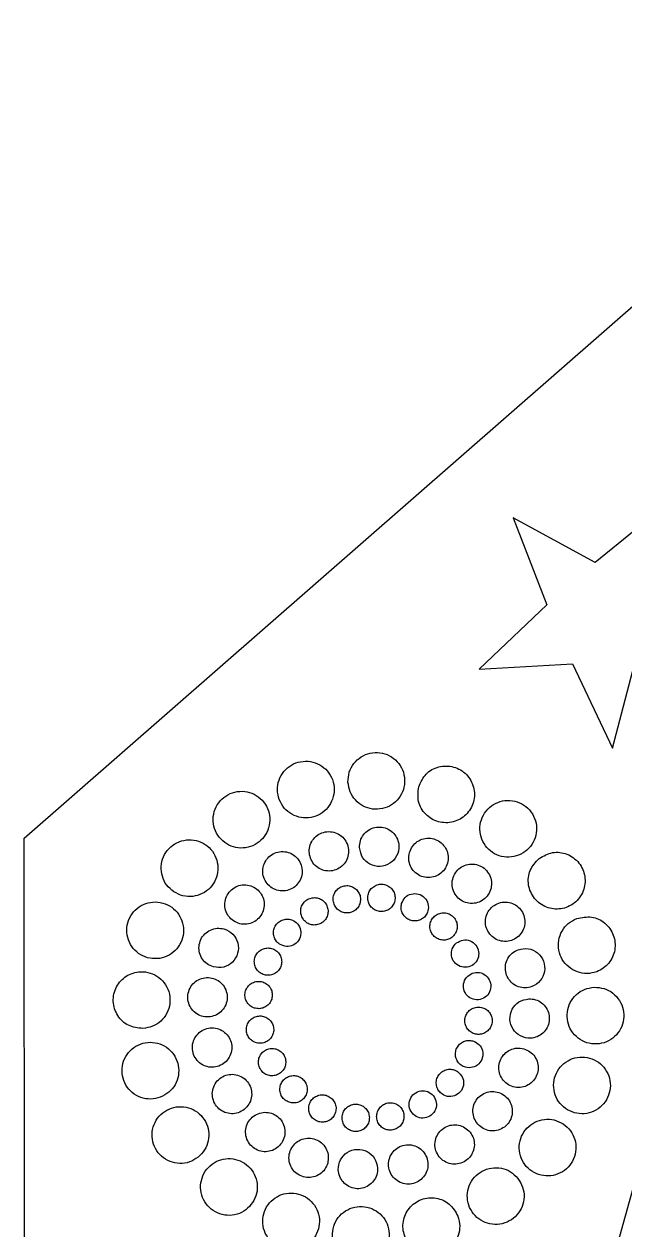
# Model space of a CAD drawing. Extents: x -494 to 784, y 11 to 1214.
# Drawn here: x 6.8 to 221.8, y 782.6 to 1213.8 of the extents above; entities that cross this region are included whole.
import ezdxf

# ---------------------------------------------------------------- set-up
doc = ezdxf.new("R2010")
doc.units = 0
doc.layers.add('Layer_1', color=7, linetype='CONTINUOUS')

msp = doc.modelspace()

# ---------------------------------------------------------------- linework, layer by layer
at = {"layer": 'Layer_1', "color": 7}
for p, q in [((6.826574, 922.74871), (340.093004, 1213.844938)), ((237.036962, 1042.354308), (211.164398, 1021.262684)), ((211.164398, 1021.262684), (181.849888, 1037.228457)), ((181.849888, 1037.228457), (193.914155, 1006.104509)), ((193.914155, 1006.104509), (169.671141, 983.158443)), ((169.671141, 983.158443), (202.999827, 985.014415)), ((202.999827, 985.014415), (217.331313, 954.867198)), ((217.331313, 954.867198), (225.865314, 987.138195)), ((122.709949, 942.752032), (122.709949, 942.752032)), ((148.022907, 941.077281), (148.022907, 941.077281)), ((98.11837, 936.522693), (98.11837, 936.522693)), ((171.579414, 931.662339), (171.579414, 931.662339)), ((76.655351, 922.999037), (76.655351, 922.999037)), ((7.729102, 15.183918), (6.826574, 922.74871)), ((126.837499, 919.334211), (126.837499, 919.334211)), ((109.280406, 915.526507), (109.280406, 915.526507)), ((144.711937, 917.530133), (144.711937, 917.530133)), ((191.073622, 915.428861), (191.073622, 915.428861)), ((161.154024, 910.290815), (161.154024, 910.290815)), ((93.759256, 906.479739), (93.759256, 906.479739)), ((60.421838, 903.504811), (60.421838, 903.504811)), ((117.714421, 899.120356), (117.714421, 899.120356)), ((129.788946, 901.124778), (129.788946, 901.124778)), ((141.891899, 899.299866), (141.891899, 899.299866)), ((174.554322, 898.324955), (174.554322, 898.324955)), ((81.793378, 893.079411), (81.793378, 893.079411)), ((106.850275, 893.4828), (106.850275, 893.4828)), ((152.838553, 893.82425), (152.838553, 893.82425)), ((204.597291, 893.965828), (204.597291, 893.965828)), ((98.259936, 884.763945), (98.259936, 884.763945)), ((161.557392, 885.233943), (161.557392, 885.233943)), ((51.006935, 879.94831), (51.006935, 879.94831)), ((183.601107, 882.803794), (183.601107, 882.803794)), ((74.554078, 876.637341), (74.554078, 876.637341)), ((92.784336, 873.817306), (92.784336, 873.817306)), ((167.194943, 874.369774), (167.194943, 874.369774)), ((210.82663, 869.374264), (210.82663, 869.374264)), ((187.408812, 865.246713), (187.408812, 865.246713)), ((72.749981, 858.762905), (72.749981, 858.762905)), ((90.959426, 861.714352), (90.959426, 861.714352)), ((169.19937, 862.295266), (169.19937, 862.295266)), ((49.332163, 854.635355), (49.332163, 854.635355)), ((92.963859, 849.639818), (92.963859, 849.639818)), ((167.37446, 850.192312), (167.37446, 850.192312)), ((185.604707, 847.37228), (185.604707, 847.37228)), ((76.557698, 841.205799), (76.557698, 841.205799)), ((209.151855, 844.061309), (209.151855, 844.061309)), ((98.601376, 838.77567), (98.601376, 838.77567)), ((161.898843, 839.245653), (161.898843, 839.245653)), ((55.561515, 830.043763), (55.561515, 830.043763)), ((107.320249, 830.18536), (107.320249, 830.18536)), ((153.308509, 830.526813), (153.308509, 830.526813)), ((178.365417, 830.930175), (178.365417, 830.930175)), ((85.604442, 825.684656), (85.604442, 825.684656)), ((118.266908, 824.709751), (118.266908, 824.709751)), ((142.444382, 824.889283), (142.444382, 824.889283)), ((130.369843, 822.884848), (130.369843, 822.884848)), ((199.73696, 820.504775), (199.73696, 820.504775)), ((166.399528, 817.529873), (166.399528, 817.529873)), ((99.004772, 813.718786), (99.004772, 813.718786)), ((69.085151, 808.580758), (69.085151, 808.580758)), ((115.44687, 806.479485), (115.44687, 806.479485)), ((150.878397, 808.483132), (150.878397, 808.483132)), ((133.321289, 804.675418), (133.321289, 804.675418)), ((183.503433, 801.010573), (183.503433, 801.010573)), ((88.579382, 792.34726), (88.579382, 792.34726)), ((162.040433, 787.486947), (162.040433, 787.486947)), ((112.135897, 782.932325), (112.135897, 782.932325))]:
    msp.add_line(p, q, dxfattribs=at)
at = {"layer": 'Layer_1', "color": 3}
msp.add_line((340.093007, 1213.844937), (7.729113, 15.183946), dxfattribs=at)
at = {"layer": 'Layer_1', "color": 7}
for points, knots in [([(122.709949, 942.752032), (122.882904, 941.571862), (123.22634, 939.228412), (125.228649, 936.199179), (128.062389, 934.005807), (131.499886, 932.927063), (135.090574, 933.083987), (138.416116, 934.458296), (141.066626, 936.891346), (142.726722, 940.080638), (143.199128, 943.647471), (142.417354, 947.159494), (140.485356, 950.1918), (137.632693, 952.384344), (134.199936, 953.463296), (130.609248, 953.306372), (127.278966, 951.931855), (124.647379, 949.499632), (122.916973, 946.307268), (122.779288, 943.942791), (122.709949, 942.752032)], [0, 0, 0, 0, 3.541725, 7.032762, 10.574487, 14.116211, 17.607249, 21.148973, 24.690698, 28.181735, 31.72346, 35.265185, 38.756222, 42.297947, 45.839672, 49.330709, 52.872433, 56.414158, 59.905195, 63.44692, 63.44692, 63.44692, 63.44692]), ([(98.11837, 936.522693), (98.647553, 935.453731), (99.698346, 933.331105), (102.538739, 931.068881), (105.911575, 929.858534), (109.514178, 929.894832), (112.880633, 931.153659), (115.618726, 933.488354), (117.387658, 936.621374), (117.980957, 940.167568), (117.32803, 943.705809), (115.499245, 946.80436), (112.724772, 949.091234), (109.334195, 950.294946), (105.736035, 950.26031), (102.36958, 949.001483), (99.627043, 946.665126), (97.875853, 943.53874), (97.216634, 939.967897), (97.816351, 937.676599), (98.11837, 936.522693)], [0, 0, 0, 0, 3.541724, 7.032761, 10.574486, 14.11621, 17.607247, 21.148972, 24.690696, 28.181733, 31.723457, 35.265182, 38.756219, 42.297943, 45.839668, 49.330704, 52.872429, 56.414153, 59.90519, 63.446915, 63.446915, 63.446915, 63.446915]), ([(148.022907, 941.077281), (147.813659, 939.278651), (147.40137, 935.734738), (150.258058, 930.915222), (154.952956, 928.121146), (160.469653, 928.083758), (165.243508, 930.787482), (168.05026, 935.524111), (168.083486, 941.029781), (165.383613, 945.805815), (160.635388, 948.614678), (155.172017, 948.637279), (150.241348, 945.977036), (148.769771, 942.726841), (148.022907, 941.077281)], [0, 0, 0, 0, 5.306629, 10.455864, 15.762493, 21.069121, 26.218357, 31.524985, 36.831614, 41.980849, 47.287478, 52.594107, 57.743342, 63.049971, 63.049971, 63.049971, 63.049971]), ([(76.655351, 922.999037), (77.488962, 922.14592), (79.144253, 920.451896), (82.544693, 919.178122), (86.126468, 919.069278), (89.541531, 920.217065), (92.35422, 922.454573), (94.236841, 925.521117), (94.951038, 929.047427), (94.419465, 932.603397), (92.705118, 935.766699), (90.008335, 938.148469), (86.662971, 939.466056), (83.066373, 939.563109), (79.655023, 938.418275), (76.842333, 936.180767), (74.956, 933.11127), (74.256626, 929.596752), (74.733122, 925.996968), (76.011537, 924.003137), (76.655351, 922.999037)], [0, 0, 0, 0, 3.541724, 7.032761, 10.574486, 14.11621, 17.607247, 21.148972, 24.690696, 28.181733, 31.723457, 35.265182, 38.756219, 42.297943, 45.839668, 49.330704, 52.872429, 56.414153, 59.90519, 63.446915, 63.446915, 63.446915, 63.446915]), ([(171.579414, 931.662339), (171.025651, 930.605901), (169.926051, 928.508143), (169.765414, 924.880515), (170.768726, 921.440409), (172.915649, 918.547177), (175.912814, 916.563578), (179.411034, 915.720713), (182.985453, 916.13116), (186.203117, 917.735572), (188.681833, 920.343527), (190.11368, 923.644328), (190.333006, 927.233115), (189.313898, 930.683674), (187.170931, 933.574288), (184.173766, 935.557888), (180.671591, 936.403371), (177.112967, 935.982469), (173.836615, 934.4169), (172.33542, 932.584927), (171.579414, 931.662339)], [0, 0, 0, 0, 3.541725, 7.032762, 10.574487, 14.116211, 17.607249, 21.148973, 24.690698, 28.181735, 31.72346, 35.265185, 38.756222, 42.297947, 45.839672, 49.330709, 52.872433, 56.414158, 59.905195, 63.44692, 63.44692, 63.44692, 63.44692]), ([(109.280406, 915.526507), (109.647894, 914.784172), (110.377611, 913.310126), (112.350107, 911.739137), (114.692354, 910.898619), (117.194162, 910.923825), (119.531978, 911.798011), (121.433432, 913.419327), (122.661856, 915.595036), (123.07387, 918.05767), (122.620448, 920.514783), (121.350459, 922.666554), (119.423741, 924.254661), (117.069174, 925.090572), (114.570451, 925.066519), (112.232635, 924.192334), (110.328096, 922.569864), (109.111991, 920.398762), (108.6542, 917.91901), (109.07067, 916.327831), (109.280406, 915.526507)], [0, 0, 0, 0, 2.459531, 4.883862, 7.343393, 9.802924, 12.227256, 14.686787, 17.146318, 19.570649, 22.03018, 24.489711, 26.914042, 29.373573, 31.833104, 34.257436, 36.716967, 39.176498, 41.600829, 44.06036, 44.06036, 44.06036, 44.06036]), ([(126.837499, 919.334211), (127.08528, 918.101388), (127.573491, 915.672308), (130.494428, 913.102311), (134.194889, 912.264256), (137.846102, 913.424137), (140.420082, 916.231648), (141.159325, 919.553488), (140.522628, 922.393968), (139.181686, 924.500981), (137.200474, 926.023245), (134.816668, 926.772607), (132.323121, 926.663608), (130.010429, 925.709089), (128.182937, 924.020044), (126.981266, 921.803125), (126.885651, 920.161127), (126.837499, 919.334211)], [0, 0, 0, 0, 3.685159, 7.261017, 10.946176, 14.631335, 18.207193, 21.892352, 24.351883, 26.776214, 29.235745, 31.695276, 34.119608, 36.579139, 39.03867, 41.463001, 43.922532, 43.922532, 43.922532, 43.922532]), ([(60.421838, 903.504811), (61.478277, 902.951048), (63.576034, 901.851448), (67.203663, 901.690812), (70.643768, 902.694124), (73.537001, 904.841047), (75.5206, 907.838212), (76.363465, 911.336431), (75.953017, 914.91085), (74.348606, 918.128514), (71.74065, 920.607231), (68.43985, 922.039078), (64.851063, 922.258403), (61.400504, 921.239296), (58.509889, 919.096328), (56.52629, 916.099163), (55.680807, 912.596988), (56.101708, 909.038365), (57.667278, 905.762012), (59.49925, 904.260818), (60.421838, 903.504811)], [0, 0, 0, 0, 3.541725, 7.032762, 10.574487, 14.116211, 17.607249, 21.148973, 24.690698, 28.181735, 31.72346, 35.265185, 38.756222, 42.297947, 45.839672, 49.330709, 52.872433, 56.414158, 59.905195, 63.44692, 63.44692, 63.44692, 63.44692]), ([(144.711937, 917.530133), (144.572908, 916.713567), (144.296839, 915.092122), (144.969217, 912.661761), (146.37009, 910.605029), (148.408912, 909.154896), (150.814078, 908.487993), (153.305372, 908.682019), (155.578038, 909.720155), (157.358865, 911.470292), (158.436293, 913.724653), (158.673629, 916.211953), (158.048347, 918.629255), (156.634799, 920.689502), (154.599152, 922.138754), (152.193986, 922.805657), (149.699517, 922.612512), (147.439526, 921.570862), (145.611603, 919.833783), (145.013263, 918.301697), (144.711937, 917.530133)], [0, 0, 0, 0, 2.459531, 4.883862, 7.343393, 9.802924, 12.227256, 14.686787, 17.146318, 19.570649, 22.03018, 24.489711, 26.914042, 29.373573, 31.833104, 34.257436, 36.716967, 39.176498, 41.600829, 44.06036, 44.06036, 44.06036, 44.06036]), ([(93.759256, 906.479739), (94.338152, 905.887297), (95.487659, 904.710891), (97.849077, 903.826327), (100.33642, 903.75074), (102.707992, 904.547815), (104.661249, 906.101639), (105.968624, 908.231184), (106.464595, 910.68001), (106.095447, 913.149434), (104.904927, 915.346172), (103.032162, 917.000179), (100.708992, 917.91517), (98.211354, 917.982568), (95.842361, 917.187544), (93.889104, 915.63372), (92.57915, 913.502124), (92.093474, 911.061486), (92.424374, 908.561636), (93.312162, 907.177031), (93.759256, 906.479739)], [0, 0, 0, 0, 2.459531, 4.883862, 7.343393, 9.802924, 12.227256, 14.686787, 17.146318, 19.570649, 22.03018, 24.489711, 26.914042, 29.373573, 31.833104, 34.257436, 36.716967, 39.176498, 41.600829, 44.06036, 44.06036, 44.06036, 44.06036]), ([(191.073622, 915.428861), (189.847129, 914.096731), (187.43052, 911.471983), (186.908789, 905.893794), (189.064725, 900.873747), (193.50585, 897.600866), (198.957189, 896.982224), (204.01202, 899.164469), (207.275051, 903.59912), (207.89809, 909.049959), (205.707704, 914.113313), (201.301029, 917.342886), (195.748382, 918.088879), (192.647435, 916.324387), (191.073622, 915.428861)], [0, 0, 0, 0, 5.306628, 10.455864, 15.762492, 21.069121, 26.218356, 31.524985, 36.831613, 41.980849, 47.287477, 52.594106, 57.743341, 63.04997, 63.04997, 63.04997, 63.04997]), ([(161.154024, 910.290815), (160.769467, 909.557177), (160.005856, 908.100401), (159.894303, 905.581214), (160.591047, 903.192253), (162.081966, 901.183063), (164.16333, 899.805564), (166.592649, 899.220241), (169.074884, 899.505274), (171.309373, 900.619449), (173.030704, 902.430529), (174.025042, 904.722751), (174.177352, 907.214965), (173.469638, 909.611186), (171.981467, 911.618557), (169.900102, 912.996057), (167.468036, 913.583198), (164.99677, 913.290905), (162.721525, 912.203704), (161.679029, 910.931501), (161.154024, 910.290815)], [0, 0, 0, 0, 2.459531, 4.883862, 7.343393, 9.802924, 12.227256, 14.686787, 17.146318, 19.570649, 22.03018, 24.489711, 26.914042, 29.373573, 31.833104, 34.257436, 36.716967, 39.176498, 41.600829, 44.06036, 44.06036, 44.06036, 44.06036]), ([(81.793378, 893.079411), (82.527016, 892.694854), (83.983792, 891.931243), (86.502979, 891.819689), (88.891941, 892.516434), (90.90113, 894.007353), (92.278629, 896.088717), (92.863952, 898.518036), (92.578919, 901.000271), (91.464745, 903.23476), (89.653664, 904.956091), (87.361442, 905.950429), (84.869229, 906.102739), (82.473007, 905.395025), (80.465636, 903.906854), (79.088137, 901.825489), (78.500996, 899.393423), (78.793288, 896.922157), (79.880489, 894.646912), (81.152692, 893.604416), (81.793378, 893.079411)], [0, 0, 0, 0, 2.459531, 4.883862, 7.343393, 9.802924, 12.227256, 14.686787, 17.146318, 19.570649, 22.03018, 24.489711, 26.914042, 29.373573, 31.833104, 34.257436, 36.716967, 39.176498, 41.600829, 44.06036, 44.06036, 44.06036, 44.06036]), ([(117.714421, 899.120356), (117.969621, 898.604846), (118.476369, 897.581203), (119.846158, 896.490238), (121.472718, 895.906545), (123.210085, 895.92405), (124.833568, 896.531123), (126.154023, 897.657037), (127.007095, 899.167946), (127.293216, 900.878109), (126.97834, 902.584437), (126.096402, 904.078722), (124.758404, 905.181575), (123.123287, 905.762069), (121.388063, 905.745365), (119.76458, 905.138292), (118.441983, 904.011577), (117.597466, 902.503867), (117.279556, 900.781817), (117.568771, 899.676831), (117.714421, 899.120356)], [0, 0, 0, 0, 1.708008, 3.391571, 5.099579, 6.807587, 8.49115, 10.199158, 11.907166, 13.590729, 15.298737, 17.006745, 18.690308, 20.398316, 22.106324, 23.789887, 25.497895, 27.205903, 28.889466, 30.597474, 30.597474, 30.597474, 30.597474]), ([(129.788946, 901.124778), (129.872354, 900.555637), (130.037977, 899.425501), (131.003597, 897.964644), (132.370177, 896.906884), (134.02792, 896.386656), (135.759541, 896.462333), (137.363294, 897.125098), (138.641511, 898.298444), (139.442097, 899.83649), (139.669916, 901.556607), (139.292904, 903.25029), (138.361191, 904.712629), (136.985486, 905.769991), (135.330028, 906.290318), (133.598407, 906.214641), (131.992369, 905.551776), (130.723278, 904.378829), (129.888784, 902.839302), (129.822385, 901.699025), (129.788946, 901.124778)], [0, 0, 0, 0, 1.708008, 3.391571, 5.099579, 6.807587, 8.49115, 10.199158, 11.907166, 13.590729, 15.298737, 17.006745, 18.690308, 20.398316, 22.106324, 23.789887, 25.497895, 27.205903, 28.889466, 30.597474, 30.597474, 30.597474, 30.597474]), ([(106.850275, 893.4828), (107.252286, 893.071382), (108.050555, 892.254433), (109.690429, 891.640152), (111.417751, 891.587661), (113.064676, 892.141185), (114.421104, 893.22023), (115.329004, 894.699081), (115.673428, 896.399655), (115.417075, 898.114533), (114.590325, 899.640045), (113.289793, 900.788661), (111.676481, 901.424072), (109.94201, 901.470876), (108.296876, 900.918776), (106.940448, 899.839731), (106.030757, 898.359456), (105.693482, 896.664569), (105.923274, 894.928562), (106.539794, 893.967031), (106.850275, 893.4828)], [0, 0, 0, 0, 1.708008, 3.391571, 5.099579, 6.807587, 8.49115, 10.199158, 11.907166, 13.590729, 15.298737, 17.006745, 18.690308, 20.398316, 22.106324, 23.789887, 25.497895, 27.205903, 28.889466, 30.597474, 30.597474, 30.597474, 30.597474]), ([(141.891899, 899.299866), (141.795351, 898.732807), (141.603637, 897.606803), (142.070566, 895.919053), (143.043395, 894.490765), (144.459242, 893.483733), (146.129502, 893.020588), (147.859546, 893.155397), (149.437866, 893.876067), (150.674256, 895.092396), (151.54865, 896.915007), (151.56717, 899.278199), (150.263882, 901.579877), (147.974382, 902.934891), (145.339561, 902.945675), (142.961754, 901.662795), (142.252079, 900.095374), (141.891899, 899.299866)], [0, 0, 0, 0, 1.708008, 3.391571, 5.099579, 6.807587, 8.49115, 10.199158, 11.907166, 13.590729, 15.298737, 17.857875, 20.34111, 22.900249, 25.459387, 27.942622, 30.50176, 30.50176, 30.50176, 30.50176]), ([(51.006935, 879.94831), (52.182789, 879.748108), (54.51767, 879.350569), (58.017389, 880.318793), (60.979083, 882.33605), (63.067275, 885.271953), (64.027615, 888.735392), (63.748218, 892.322856), (62.253303, 895.595494), (59.733104, 898.159884), (56.486826, 899.711381), (52.905113, 900.053145), (49.424199, 899.15274), (46.457444, 897.11723), (44.37052, 894.185898), (43.41018, 890.722459), (43.688309, 887.130424), (45.188285, 883.876038), (47.689679, 881.243829), (49.895883, 880.38222), (51.006935, 879.94831)], [0, 0, 0, 0, 3.541724, 7.032761, 10.574486, 14.11621, 17.607247, 21.148972, 24.690696, 28.181733, 31.723457, 35.265182, 38.756219, 42.297943, 45.839668, 49.330704, 52.872429, 56.414153, 59.90519, 63.446915, 63.446915, 63.446915, 63.446915]), ([(174.554322, 898.324955), (173.96188, 897.746058), (172.785474, 896.596551), (171.90091, 894.235134), (171.825323, 891.74779), (172.622398, 889.376218), (174.176223, 887.422962), (176.305767, 886.115586), (178.754594, 885.619616), (181.224018, 885.988764), (183.420755, 887.179283), (185.074762, 889.052049), (185.989753, 891.375218), (186.057151, 893.872856), (185.262127, 896.241849), (183.708303, 898.195106), (181.576707, 899.50506), (179.136069, 899.990736), (176.636219, 899.659836), (175.251615, 898.772048), (174.554322, 898.324955)], [0, 0, 0, 0, 2.459531, 4.883862, 7.343393, 9.802924, 12.227256, 14.686787, 17.146318, 19.570649, 22.03018, 24.489711, 26.914042, 29.373573, 31.833104, 34.257436, 36.716967, 39.176498, 41.600829, 44.06036, 44.06036, 44.06036, 44.06036]), ([(98.259936, 884.763945), (99.053697, 884.399933), (100.617676, 883.682706), (103.253826, 884.274707), (105.23513, 886.01161), (106.073856, 888.53637), (105.547206, 891.128458), (103.982685, 892.8997), (102.126964, 893.701432), (100.395857, 893.808118), (98.731923, 893.316402), (97.337886, 892.283016), (96.381297, 890.837607), (95.973558, 889.148677), (96.17654, 887.432518), (96.93154, 885.852487), (97.815015, 885.128531), (98.259936, 884.763945)], [0, 0, 0, 0, 2.559138, 5.042373, 7.601512, 10.16065, 12.643885, 15.203023, 16.911031, 18.594595, 20.302602, 22.01061, 23.694174, 25.402181, 27.110189, 28.793753, 30.50176, 30.50176, 30.50176, 30.50176]), ([(152.838553, 893.82425), (152.571499, 893.314779), (152.041214, 892.303129), (151.963746, 890.553694), (152.447596, 888.894693), (153.482957, 887.499422), (154.928349, 886.542825), (156.615376, 886.136351), (158.339151, 886.334291), (159.890879, 887.108023), (161.086248, 888.365718), (161.776761, 889.957539), (161.882531, 891.688243), (161.391063, 893.352286), (160.357611, 894.746293), (158.912218, 895.70289), (157.223284, 896.110627), (155.507126, 895.907646), (153.927095, 895.152645), (153.20314, 894.269171), (152.838553, 893.82425)], [0, 0, 0, 0, 1.708008, 3.391571, 5.099579, 6.807587, 8.49115, 10.199158, 11.907166, 13.590729, 15.298737, 17.006745, 18.690308, 20.398316, 22.106324, 23.789887, 25.497895, 27.205903, 28.889466, 30.597474, 30.597474, 30.597474, 30.597474]), ([(204.597291, 893.965828), (203.528328, 893.436645), (201.405703, 892.385852), (199.143479, 889.54546), (197.93313, 886.172622), (197.969435, 882.570027), (199.228238, 879.20354), (201.563023, 876.465567), (204.695707, 874.696187), (208.243144, 874.104548), (212.366453, 874.85914), (216.353465, 877.708404), (218.62622, 882.700127), (218.108847, 888.192475), (214.915536, 892.625734), (209.865259, 895.051075), (206.370814, 894.331189), (204.597291, 893.965828)], [0, 0, 0, 0, 3.541724, 7.032761, 10.574486, 14.11621, 17.607247, 21.148972, 24.690696, 28.181733, 31.723457, 37.030086, 42.179321, 47.48595, 52.792578, 57.941814, 63.248442, 63.248442, 63.248442, 63.248442]), ([(74.554078, 876.637341), (75.80313, 876.49203), (78.264189, 876.20572), (81.61102, 878.189523), (83.551563, 881.449898), (83.576738, 885.280831), (81.70204, 888.596399), (78.771221, 890.325966), (75.873013, 890.598188), (73.454751, 889.97398), (71.394764, 888.560141), (69.945442, 886.524572), (69.278557, 884.119385), (69.471698, 881.624922), (70.513349, 879.36493), (72.250428, 877.537007), (73.782514, 876.938667), (74.554078, 876.637341)], [0, 0, 0, 0, 3.685159, 7.261017, 10.946176, 14.631335, 18.207193, 21.892352, 24.351883, 26.776214, 29.235745, 31.695276, 34.119608, 36.579139, 39.03867, 41.463001, 43.922532, 43.922532, 43.922532, 43.922532]), ([(161.557392, 885.233943), (160.965912, 884.591519), (159.800495, 883.325725), (159.548888, 880.635626), (160.588595, 878.214693), (162.730342, 876.636336), (165.359267, 876.337994), (167.796975, 877.390388), (169.370582, 879.529013), (169.671044, 882.157697), (168.614724, 884.599515), (166.489591, 886.156987), (163.81181, 886.516745), (162.316368, 885.665813), (161.557392, 885.233943)], [0, 0, 0, 0, 2.559138, 5.042373, 7.601511, 10.16065, 12.643885, 15.203023, 17.762161, 20.245396, 22.804534, 25.363672, 27.846907, 30.406045, 30.406045, 30.406045, 30.406045]), ([(92.784336, 873.817306), (93.351396, 873.720758), (94.477399, 873.529043), (96.16515, 873.995972), (97.593436, 874.968801), (98.600473, 876.38465), (99.0636, 878.054904), (98.92886, 879.784969), (98.207932, 881.36321), (96.992559, 882.599895), (95.427031, 883.348109), (93.699738, 883.512926), (92.021057, 883.078702), (90.59033, 882.097071), (89.583904, 880.683427), (89.120777, 879.013173), (89.254906, 877.280903), (89.978274, 875.711465), (91.184579, 874.442074), (92.248528, 874.02656), (92.784336, 873.817306)], [0, 0, 0, 0, 1.708008, 3.391571, 5.099579, 6.807587, 8.49115, 10.199158, 11.907166, 13.590729, 15.298737, 17.006745, 18.690308, 20.398316, 22.106324, 23.789887, 25.497895, 27.205903, 28.889466, 30.597474, 30.597474, 30.597474, 30.597474]), ([(183.601107, 882.803794), (182.858772, 882.436305), (181.384727, 881.706588), (179.813738, 879.734093), (178.973218, 877.391844), (178.998429, 874.890042), (179.872598, 872.552204), (181.493977, 870.650834), (183.669452, 869.422097), (186.13295, 869.011237), (188.996359, 869.535259), (191.765118, 871.513915), (193.34342, 874.980389), (192.984133, 878.79452), (190.766556, 881.873173), (187.259419, 883.557437), (184.832721, 883.057516), (183.601107, 882.803794)], [0, 0, 0, 0, 2.459531, 4.883862, 7.343393, 9.802924, 12.227256, 14.686787, 17.146318, 19.570649, 22.03018, 25.715339, 29.291197, 32.976356, 36.661515, 40.237373, 43.922532, 43.922532, 43.922532, 43.922532]), ([(49.332163, 854.635355), (50.512333, 854.808311), (52.855783, 855.151747), (55.885016, 857.154055), (58.07839, 859.987797), (59.157126, 863.425287), (59.000234, 867.015998), (57.625802, 870.341453), (55.19321, 872.992287), (52.002224, 874.651188), (47.847541, 875.207701), (43.175196, 873.729944), (39.47115, 869.684853), (38.265972, 864.301441), (39.93304, 859.098373), (43.986668, 855.231116), (47.532539, 854.835925), (49.332163, 854.635355)], [0, 0, 0, 0, 3.541725, 7.032762, 10.574487, 14.116211, 17.607249, 21.148973, 24.690698, 28.181735, 31.72346, 37.030089, 42.179325, 47.485954, 52.792583, 57.941819, 63.248448, 63.248448, 63.248448, 63.248448]), ([(72.749981, 858.762905), (73.569544, 858.883013), (75.19694, 859.121511), (77.300574, 860.512003), (78.823748, 862.479878), (79.572876, 864.867028), (79.463901, 867.360561), (78.50952, 869.669965), (76.819902, 871.510598), (74.605116, 872.663442), (72.128148, 872.991502), (69.689244, 872.448603), (67.583476, 871.106938), (66.060876, 869.125922), (65.311604, 866.742063), (65.420579, 864.24853), (66.375104, 861.935834), (68.064148, 860.108343), (70.281068, 858.906672), (71.923065, 858.811057), (72.749981, 858.762905)], [0, 0, 0, 0, 2.459531, 4.883862, 7.343393, 9.802924, 12.227256, 14.686787, 17.146318, 19.570649, 22.03018, 24.489711, 26.914042, 29.373573, 31.833104, 34.257436, 36.716967, 39.176498, 41.600829, 44.06036, 44.06036, 44.06036, 44.06036]), ([(90.959426, 861.714352), (91.528566, 861.79776), (92.658702, 861.963383), (94.11956, 862.929003), (95.17732, 864.295583), (95.697548, 865.953326), (95.621871, 867.684947), (94.959106, 869.2887), (93.78576, 870.566917), (92.247714, 871.367503), (90.527597, 871.595322), (88.833914, 871.21831), (87.371575, 870.286597), (86.314213, 868.910892), (85.793886, 867.255434), (85.869563, 865.523814), (86.532428, 863.917775), (87.705375, 862.648684), (89.244902, 861.81419), (90.385178, 861.747791), (90.959426, 861.714352)], [0, 0, 0, 0, 1.708008, 3.391571, 5.099579, 6.807587, 8.49115, 10.199158, 11.907166, 13.590729, 15.298737, 17.006745, 18.690308, 20.398316, 22.106324, 23.789887, 25.497895, 27.205903, 28.889466, 30.597474, 30.597474, 30.597474, 30.597474]), ([(167.194943, 874.369774), (166.433892, 873.94157), (164.934363, 873.097863), (163.863785, 870.617177), (164.104495, 867.993446), (165.653678, 865.830503), (168.061741, 864.734379), (170.705347, 864.981973), (172.862808, 866.529654), (173.960873, 868.936833), (173.710816, 871.585561), (172.17098, 873.723507), (169.73543, 874.893137), (168.050228, 874.54597), (167.194943, 874.369774)], [0, 0, 0, 0, 2.559138, 5.042373, 7.601511, 10.16065, 12.643885, 15.203023, 17.762161, 20.245396, 22.804534, 25.363672, 27.846907, 30.406045, 30.406045, 30.406045, 30.406045]), ([(210.82663, 869.374264), (209.64646, 869.201308), (207.30301, 868.857872), (204.273776, 866.855563), (202.080405, 864.021823), (201.001661, 860.584327), (201.158585, 856.993639), (202.532894, 853.668097), (204.965944, 851.017586), (208.155236, 849.357491), (211.722069, 848.885085), (215.234091, 849.666858), (218.266397, 851.598856), (220.458942, 854.45152), (221.537894, 857.884277), (221.38097, 861.474965), (220.006453, 864.805246), (217.57423, 867.436833), (214.381865, 869.16724), (212.017389, 869.304925), (210.82663, 869.374264)], [0, 0, 0, 0, 3.541725, 7.032762, 10.574487, 14.116211, 17.607249, 21.148973, 24.690698, 28.181735, 31.72346, 35.265185, 38.756222, 42.297947, 45.839672, 49.330709, 52.872433, 56.414158, 59.905195, 63.44692, 63.44692, 63.44692, 63.44692]), ([(187.408812, 865.246713), (186.175989, 864.998933), (183.746908, 864.510722), (181.176912, 861.589785), (180.338857, 857.889323), (181.498738, 854.23811), (184.306248, 851.664131), (187.628088, 850.924888), (190.468569, 851.561585), (192.575582, 852.902526), (194.097846, 854.883738), (194.847208, 857.267545), (194.738209, 859.761092), (193.78369, 862.073784), (192.094645, 863.901276), (189.877726, 865.102946), (188.235728, 865.198561), (187.408812, 865.246713)], [0, 0, 0, 0, 3.685159, 7.261017, 10.946176, 14.631335, 18.207193, 21.892352, 24.351883, 26.776214, 29.235745, 31.695276, 34.119608, 36.579139, 39.03867, 41.463001, 43.922532, 43.922532, 43.922532, 43.922532]), ([(92.963859, 849.639818), (93.479369, 849.895018), (94.503012, 850.401766), (95.593977, 851.771555), (96.177671, 853.398116), (96.160166, 855.135482), (95.553092, 856.758966), (94.427178, 858.07942), (92.916269, 858.932493), (91.206106, 859.218613), (89.499778, 858.903737), (88.005493, 858.0218), (86.902641, 856.683801), (86.322146, 855.048685), (86.33885, 853.313461), (86.945923, 851.689977), (88.072639, 850.36738), (89.580348, 849.522863), (91.302399, 849.204953), (92.407384, 849.494168), (92.963859, 849.639818)], [0, 0, 0, 0, 1.708008, 3.391571, 5.099579, 6.807587, 8.49115, 10.199158, 11.907166, 13.590729, 15.298737, 17.006745, 18.690308, 20.398316, 22.106324, 23.789887, 25.497895, 27.205903, 28.889466, 30.597474, 30.597474, 30.597474, 30.597474]), ([(169.19937, 862.295266), (168.63023, 862.211858), (167.500094, 862.046235), (166.039236, 861.080615), (164.981476, 859.714035), (164.461248, 858.056292), (164.536925, 856.324671), (165.199691, 854.720918), (166.373036, 853.442702), (167.911082, 852.642115), (169.631199, 852.414296), (171.324882, 852.791309), (172.787221, 853.723021), (173.844583, 855.098727), (174.36491, 856.754184), (174.289233, 858.485805), (173.626368, 860.091843), (172.453421, 861.360934), (170.913894, 862.195428), (169.773618, 862.261827), (169.19937, 862.295266)], [0, 0, 0, 0, 1.708008, 3.391571, 5.099579, 6.807587, 8.49115, 10.199158, 11.907166, 13.590729, 15.298737, 17.006745, 18.690308, 20.398316, 22.106324, 23.789887, 25.497895, 27.205903, 28.889466, 30.597474, 30.597474, 30.597474, 30.597474]), ([(76.557698, 841.205799), (77.300033, 841.573287), (78.774078, 842.303004), (80.345068, 844.2755), (81.185586, 846.617747), (81.160379, 849.119555), (80.286194, 851.457371), (78.664878, 853.358824), (76.489169, 854.587249), (74.026534, 854.999263), (71.569422, 854.545841), (69.417651, 853.275851), (67.829544, 851.349133), (66.993632, 848.994566), (67.017685, 846.495843), (67.891871, 844.158028), (69.514341, 842.253488), (71.685442, 841.037384), (74.165195, 840.579593), (75.756374, 840.996063), (76.557698, 841.205799)], [0, 0, 0, 0, 2.459531, 4.883862, 7.343393, 9.802924, 12.227256, 14.686787, 17.146318, 19.570649, 22.03018, 24.489711, 26.914042, 29.373573, 31.833104, 34.257436, 36.716967, 39.176498, 41.600829, 44.06036, 44.06036, 44.06036, 44.06036]), ([(55.561515, 830.043763), (56.630477, 830.572946), (58.753103, 831.623739), (61.015327, 834.464132), (62.225674, 837.836968), (62.189376, 841.439571), (60.930549, 844.806026), (58.595854, 847.544119), (55.462833, 849.313051), (51.916639, 849.90635), (48.378398, 849.253423), (45.279848, 847.424638), (42.992974, 844.650164), (41.789261, 841.259587), (41.823898, 837.661427), (43.082725, 834.294973), (45.419081, 831.552436), (48.545468, 829.801246), (52.116311, 829.142027), (54.407609, 829.741743), (55.561515, 830.043763)], [0, 0, 0, 0, 3.541724, 7.032761, 10.574486, 14.11621, 17.607247, 21.148972, 24.690696, 28.181733, 31.723457, 35.265182, 38.756219, 42.297943, 45.839668, 49.330704, 52.872429, 56.414153, 59.90519, 63.446915, 63.446915, 63.446915, 63.446915]), ([(167.37446, 850.192312), (166.8074, 850.28886), (165.681396, 850.480574), (163.993646, 850.013645), (162.565359, 849.040816), (161.558327, 847.624969), (161.095181, 845.954709), (161.229991, 844.224665), (161.95066, 842.646345), (163.166989, 841.409955), (164.9896, 840.535562), (167.352793, 840.517041), (169.65447, 841.820329), (171.009485, 844.109829), (171.020268, 846.74465), (169.737388, 849.122457), (168.169967, 849.832133), (167.37446, 850.192312)], [0, 0, 0, 0, 1.708008, 3.391571, 5.099579, 6.807587, 8.49115, 10.199158, 11.907166, 13.590729, 15.298737, 17.857875, 20.34111, 22.900249, 25.459387, 27.942622, 30.50176, 30.50176, 30.50176, 30.50176]), ([(98.601376, 838.77567), (99.012794, 839.177681), (99.829742, 839.97595), (100.444024, 841.615823), (100.496514, 843.343146), (99.94299, 844.99007), (98.863945, 846.346499), (97.385095, 847.254399), (95.684521, 847.598823), (93.969643, 847.34247), (92.444131, 846.51572), (91.295514, 845.215189), (90.660104, 843.601876), (90.6133, 841.867406), (91.1654, 840.222271), (92.244445, 838.865843), (93.72472, 837.956152), (95.419607, 837.618877), (97.155614, 837.848669), (98.117145, 838.465188), (98.601376, 838.77567)], [0, 0, 0, 0, 1.708008, 3.391571, 5.099579, 6.807587, 8.49115, 10.199158, 11.907166, 13.590729, 15.298737, 17.006745, 18.690308, 20.398316, 22.106324, 23.789887, 25.497895, 27.205903, 28.889466, 30.597474, 30.597474, 30.597474, 30.597474]), ([(185.604707, 847.37228), (184.788141, 847.511309), (183.166696, 847.787378), (180.736335, 847.115), (178.679603, 845.714126), (177.22947, 843.675305), (176.562567, 841.270139), (176.756593, 838.778845), (177.794728, 836.506179), (179.544866, 834.725352), (181.799227, 833.647924), (184.286527, 833.410588), (186.703829, 834.035869), (188.764076, 835.449418), (190.213328, 837.485065), (190.880231, 839.890231), (190.687086, 842.3847), (189.645436, 844.64469), (187.908357, 846.472613), (186.376271, 847.070953), (185.604707, 847.37228)], [0, 0, 0, 0, 2.459531, 4.883862, 7.343393, 9.802924, 12.227256, 14.686787, 17.146318, 19.570649, 22.03018, 24.489711, 26.914042, 29.373573, 31.833104, 34.257436, 36.716967, 39.176498, 41.600829, 44.06036, 44.06036, 44.06036, 44.06036]), ([(209.151855, 844.061309), (207.976001, 844.261512), (205.64112, 844.65905), (202.141401, 843.690826), (199.179707, 841.673569), (197.091515, 838.737666), (196.131175, 835.274227), (196.410572, 831.686763), (197.905487, 828.414125), (200.425686, 825.849735), (203.671964, 824.298238), (207.253677, 823.956474), (210.734591, 824.85688), (213.701346, 826.89239), (215.78827, 829.823721), (216.74861, 833.28716), (216.470481, 836.879195), (214.970504, 840.133581), (212.469111, 842.76579), (210.262907, 843.6274), (209.151855, 844.061309)], [0, 0, 0, 0, 3.541724, 7.032761, 10.574486, 14.11621, 17.607247, 21.148972, 24.690696, 28.181733, 31.723457, 35.265182, 38.756219, 42.297943, 45.839668, 49.330704, 52.872429, 56.414153, 59.90519, 63.446915, 63.446915, 63.446915, 63.446915]), ([(85.604442, 825.684656), (86.196885, 826.263553), (87.373291, 827.41306), (88.257855, 829.774477), (88.333442, 832.261821), (87.536367, 834.633392), (85.982543, 836.586649), (83.852998, 837.894025), (81.404172, 838.389995), (78.934748, 838.020848), (76.73801, 836.830328), (75.084003, 834.957563), (74.169012, 832.634393), (74.101614, 830.136755), (74.896638, 827.767762), (76.450462, 825.814505), (78.582058, 824.504551), (81.022695, 824.018875), (83.522545, 824.349775), (84.90715, 825.237563), (85.604442, 825.684656)], [0, 0, 0, 0, 2.459531, 4.883862, 7.343393, 9.802924, 12.227256, 14.686787, 17.146318, 19.570649, 22.03018, 24.489711, 26.914042, 29.373573, 31.833104, 34.257436, 36.716967, 39.176498, 41.600829, 44.06036, 44.06036, 44.06036, 44.06036]), ([(107.320249, 830.18536), (107.587303, 830.694831), (108.117588, 831.706481), (108.195056, 833.455916), (107.711206, 835.114918), (106.675845, 836.510188), (105.230453, 837.466785), (103.543426, 837.873259), (101.819651, 837.675319), (100.267923, 836.901587), (99.072554, 835.643892), (98.382041, 834.052071), (98.276271, 832.321367), (98.767739, 830.657325), (99.801191, 829.263317), (101.246584, 828.30672), (102.935518, 827.898983), (104.651676, 828.101964), (106.231707, 828.856965), (106.955663, 829.740439), (107.320249, 830.18536)], [0, 0, 0, 0, 1.708008, 3.391571, 5.099579, 6.807587, 8.49115, 10.199158, 11.907166, 13.590729, 15.298737, 17.006745, 18.690308, 20.398316, 22.106324, 23.789887, 25.497895, 27.205903, 28.889466, 30.597474, 30.597474, 30.597474, 30.597474]), ([(161.898843, 839.245653), (161.389373, 839.512706), (160.377723, 840.042992), (158.628288, 840.120459), (156.969285, 839.636609), (155.57402, 838.601249), (154.617404, 837.155857), (154.211002, 835.468829), (154.408671, 833.745058), (155.183404, 832.193315), (156.646607, 830.798499), (158.888414, 830.050619), (161.480177, 830.578862), (163.476367, 832.337583), (164.300828, 834.840114), (163.815518, 837.497975), (162.544115, 838.657277), (161.898843, 839.245653)], [0, 0, 0, 0, 1.708008, 3.391571, 5.099579, 6.807587, 8.49115, 10.199158, 11.907166, 13.590729, 15.298737, 17.857875, 20.34111, 22.900249, 25.459387, 27.942622, 30.50176, 30.50176, 30.50176, 30.50176]), ([(153.308509, 830.526813), (152.666085, 831.118293), (151.400292, 832.28371), (148.710193, 832.535317), (146.289259, 831.49561), (144.710902, 829.353863), (144.41256, 826.724938), (145.464955, 824.28723), (147.603579, 822.713623), (150.232263, 822.41316), (152.674082, 823.469481), (154.231554, 825.594614), (154.591311, 828.272395), (153.740379, 829.767837), (153.308509, 830.526813)], [0, 0, 0, 0, 2.559138, 5.042373, 7.601512, 10.16065, 12.643885, 15.203024, 17.762162, 20.245397, 22.804535, 25.363674, 27.846909, 30.406047, 30.406047, 30.406047, 30.406047]), ([(118.266908, 824.709751), (118.363456, 825.276811), (118.55517, 826.402814), (118.088241, 828.090565), (117.115412, 829.518851), (115.699564, 830.525888), (114.02931, 830.989015), (112.299244, 830.854275), (110.721004, 830.133347), (109.484319, 828.917974), (108.736105, 827.352446), (108.571288, 825.625154), (109.005511, 823.946472), (109.987142, 822.515745), (111.400786, 821.509319), (113.071041, 821.046192), (114.803311, 821.180321), (116.372749, 821.903689), (117.64214, 823.109994), (118.057654, 824.173943), (118.266908, 824.709751)], [0, 0, 0, 0, 1.708008, 3.391571, 5.099579, 6.807587, 8.49115, 10.199158, 11.907166, 13.590729, 15.298737, 17.006745, 18.690308, 20.398316, 22.106324, 23.789887, 25.497895, 27.205903, 28.889466, 30.597474, 30.597474, 30.597474, 30.597474]), ([(142.444382, 824.889283), (142.189181, 825.404793), (141.682433, 826.428436), (140.312645, 827.519401), (138.686084, 828.103094), (136.948717, 828.085589), (135.325234, 827.478516), (134.00478, 826.352602), (133.151707, 824.841693), (132.865587, 823.13153), (133.180463, 821.425202), (134.0624, 819.930916), (135.400399, 818.828064), (137.035515, 818.24757), (138.770739, 818.264274), (140.394223, 818.871347), (141.716819, 819.998062), (142.561336, 821.505772), (142.879247, 823.227822), (142.590032, 824.332808), (142.444382, 824.889283)], [0, 0, 0, 0, 1.708008, 3.391571, 5.099579, 6.807587, 8.49115, 10.199158, 11.907166, 13.590729, 15.298737, 17.006745, 18.690308, 20.398316, 22.106324, 23.789887, 25.497895, 27.205903, 28.889466, 30.597474, 30.597474, 30.597474, 30.597474]), ([(178.365417, 830.930175), (177.63178, 831.314733), (176.175004, 832.078344), (173.655817, 832.189897), (171.266855, 831.493153), (169.257666, 830.002234), (167.880167, 827.920869), (167.294844, 825.49155), (167.579877, 823.009315), (168.694051, 820.774826), (170.505132, 819.053495), (172.797354, 818.059157), (175.289567, 817.906848), (177.685789, 818.614561), (179.69316, 820.102733), (181.070659, 822.184098), (181.6578, 824.616164), (181.365508, 827.08743), (180.278307, 829.362675), (179.006104, 830.405171), (178.365417, 830.930175)], [0, 0, 0, 0, 2.459531, 4.883862, 7.343393, 9.802924, 12.227256, 14.686787, 17.146318, 19.570649, 22.03018, 24.489711, 26.914042, 29.373573, 31.833104, 34.257436, 36.716967, 39.176498, 41.600829, 44.06036, 44.06036, 44.06036, 44.06036]), ([(69.085151, 808.580758), (69.938268, 809.414368), (71.632292, 811.069659), (72.906066, 814.470099), (73.01491, 818.051874), (71.867123, 821.466937), (69.629616, 824.279627), (66.563071, 826.162248), (63.036762, 826.876445), (59.480792, 826.344872), (56.31749, 824.630525), (53.935719, 821.933742), (52.618132, 818.588378), (52.52108, 814.99178), (53.665913, 811.58043), (55.903421, 808.76774), (58.972918, 806.881407), (62.487436, 806.182033), (66.08722, 806.658529), (68.081051, 807.936944), (69.085151, 808.580758)], [0, 0, 0, 0, 3.541724, 7.032761, 10.574486, 14.11621, 17.607247, 21.148972, 24.690696, 28.181733, 31.723457, 35.265182, 38.756219, 42.297943, 45.839668, 49.330704, 52.872429, 56.414153, 59.90519, 63.446915, 63.446915, 63.446915, 63.446915]), ([(99.004772, 813.718786), (99.389329, 814.452424), (100.15294, 815.9092), (100.264494, 818.428387), (99.567749, 820.817349), (98.07683, 822.826538), (95.995466, 824.204037), (93.566147, 824.78936), (91.083912, 824.504327), (88.849423, 823.390152), (87.128092, 821.579072), (86.133754, 819.286849), (85.981444, 816.794636), (86.689158, 814.398415), (88.17733, 812.391044), (90.258694, 811.013544), (92.69076, 810.426403), (95.162026, 810.718696), (97.437271, 811.805897), (98.479767, 813.0781), (99.004772, 813.718786)], [0, 0, 0, 0, 2.459531, 4.883862, 7.343393, 9.802924, 12.227256, 14.686787, 17.146318, 19.570649, 22.03018, 24.489711, 26.914042, 29.373573, 31.833104, 34.257436, 36.716967, 39.176498, 41.600829, 44.06036, 44.06036, 44.06036, 44.06036]), ([(130.369843, 822.884848), (130.286435, 823.453989), (130.120812, 824.584125), (129.155192, 826.044982), (127.788612, 827.102742), (126.130869, 827.62297), (124.399249, 827.547293), (122.795495, 826.884528), (121.517279, 825.711182), (120.716692, 824.173136), (120.488873, 822.45302), (120.865886, 820.759336), (121.797598, 819.296997), (123.173303, 818.239636), (124.828761, 817.719308), (126.560382, 817.794985), (128.16642, 818.45785), (129.435511, 819.630797), (130.270005, 821.170324), (130.336404, 822.310601), (130.369843, 822.884848)], [0, 0, 0, 0, 1.708008, 3.391571, 5.099579, 6.807587, 8.49115, 10.199158, 11.907166, 13.590729, 15.298737, 17.006745, 18.690308, 20.398316, 22.106324, 23.789887, 25.497895, 27.205903, 28.889466, 30.597474, 30.597474, 30.597474, 30.597474]), ([(166.399528, 817.529873), (165.820632, 818.122315), (164.671124, 819.298721), (162.309707, 820.183286), (159.822363, 820.258872), (157.450792, 819.461798), (155.497535, 817.907973), (154.190159, 815.778428), (153.694189, 813.329602), (154.063337, 810.860178), (155.253856, 808.663441), (157.126622, 807.009433), (159.449791, 806.094442), (161.947429, 806.027045), (164.316422, 806.822068), (166.269679, 808.375893), (167.579633, 810.507488), (168.065309, 812.948126), (167.734409, 815.447976), (166.846621, 816.832581), (166.399528, 817.529873)], [0, 0, 0, 0, 2.459531, 4.883862, 7.343393, 9.802924, 12.227256, 14.686787, 17.146318, 19.570649, 22.03018, 24.489711, 26.914042, 29.373573, 31.833104, 34.257436, 36.716967, 39.176498, 41.600829, 44.06036, 44.06036, 44.06036, 44.06036]), ([(199.73696, 820.504775), (198.680522, 821.058537), (196.582764, 822.158137), (192.955135, 822.318774), (189.51503, 821.315462), (186.621798, 819.168538), (184.638198, 816.171373), (183.795334, 812.673154), (184.205781, 809.098735), (185.810193, 805.881071), (188.418148, 803.402355), (191.718949, 801.970508), (195.307736, 801.751182), (198.758295, 802.77029), (201.648909, 804.913257), (203.632509, 807.910422), (204.477991, 811.412597), (204.05709, 814.971221), (202.49152, 818.247574), (200.659548, 819.748768), (199.73696, 820.504775)], [0, 0, 0, 0, 3.541725, 7.032762, 10.574487, 14.116211, 17.607249, 21.148973, 24.690698, 28.181735, 31.72346, 35.265185, 38.756222, 42.297947, 45.839672, 49.330709, 52.872433, 56.414158, 59.905195, 63.44692, 63.44692, 63.44692, 63.44692]), ([(115.44687, 806.479485), (115.5859, 807.29605), (115.861968, 808.917495), (115.18959, 811.347856), (113.788717, 813.404588), (111.749895, 814.854721), (109.344729, 815.521624), (106.853435, 815.327598), (104.580769, 814.289463), (102.799943, 812.539325), (101.722514, 810.284965), (101.485178, 807.797664), (102.11046, 805.380362), (103.524009, 803.320116), (105.559656, 801.870863), (107.964822, 801.20396), (110.459291, 801.397106), (112.719281, 802.438756), (114.547204, 804.175835), (115.145544, 805.707921), (115.44687, 806.479485)], [0, 0, 0, 0, 2.459531, 4.883862, 7.343393, 9.802924, 12.227256, 14.686787, 17.146318, 19.570649, 22.03018, 24.489711, 26.914042, 29.373573, 31.833104, 34.257436, 36.716967, 39.176498, 41.600829, 44.06036, 44.06036, 44.06036, 44.06036]), ([(133.321289, 804.675418), (133.073509, 805.908241), (132.585298, 808.337321), (129.664361, 810.907318), (125.9639, 811.745373), (122.312686, 810.585492), (119.738707, 807.777982), (118.999464, 804.456141), (119.636161, 801.615661), (120.977103, 799.508648), (122.958314, 797.986384), (125.342121, 797.237022), (127.835668, 797.346021), (130.14836, 798.30054), (131.975852, 799.989585), (133.177523, 802.206504), (133.273137, 803.848502), (133.321289, 804.675418)], [0, 0, 0, 0, 3.685159, 7.261017, 10.946176, 14.631335, 18.207193, 21.892352, 24.351883, 26.776215, 29.235746, 31.695277, 34.119608, 36.579139, 39.03867, 41.463001, 43.922532, 43.922532, 43.922532, 43.922532]), ([(150.878397, 808.483132), (150.510909, 809.225467), (149.781192, 810.699513), (147.808696, 812.270502), (145.466449, 813.111021), (142.964641, 813.085814), (140.626825, 812.211628), (138.725371, 810.590312), (137.496947, 808.414603), (137.084933, 805.951969), (137.538355, 803.494856), (138.808344, 801.343085), (140.735062, 799.754978), (143.08963, 798.919067), (145.588352, 798.94312), (147.926168, 799.817306), (149.830708, 801.439775), (151.046812, 803.610877), (151.504603, 806.09063), (151.088133, 807.681809), (150.878397, 808.483132)], [0, 0, 0, 0, 2.459531, 4.883862, 7.343393, 9.802924, 12.227256, 14.686787, 17.146318, 19.570649, 22.03018, 24.489711, 26.914042, 29.373573, 31.833104, 34.257436, 36.716967, 39.176498, 41.600829, 44.06036, 44.06036, 44.06036, 44.06036]), ([(88.579382, 792.34726), (89.133145, 793.403699), (90.232745, 795.501456), (90.393381, 799.129085), (89.390069, 802.56919), (87.243146, 805.462423), (84.245981, 807.446022), (80.747762, 808.288887), (77.173343, 807.878439), (73.955679, 806.274028), (71.476962, 803.666072), (70.045115, 800.365272), (69.82579, 796.776484), (70.844897, 793.325925), (72.987865, 790.435311), (75.98503, 788.451712), (79.487205, 787.606229), (83.045828, 788.02713), (86.322181, 789.5927), (87.823375, 791.424672), (88.579382, 792.34726)], [0, 0, 0, 0, 3.541725, 7.032762, 10.574487, 14.116211, 17.607249, 21.148973, 24.690698, 28.181735, 31.72346, 35.265185, 38.756222, 42.297947, 45.839672, 49.330709, 52.872433, 56.414158, 59.905195, 63.44692, 63.44692, 63.44692, 63.44692]), ([(183.503433, 801.010573), (182.669823, 801.86369), (181.014532, 803.557714), (177.614092, 804.831487), (174.032317, 804.940332), (170.617254, 803.792544), (167.804565, 801.555037), (165.921943, 798.488493), (165.207746, 794.962183), (165.739319, 791.406213), (167.453667, 788.242911), (170.150449, 785.86114), (173.495813, 784.543554), (177.092411, 784.446501), (180.503762, 785.591335), (183.316451, 787.828842), (185.202785, 790.89834), (185.902159, 794.412857), (185.425662, 798.012641), (184.147248, 800.006472), (183.503433, 801.010573)], [0, 0, 0, 0, 3.541724, 7.032761, 10.574486, 14.11621, 17.607247, 21.148972, 24.690696, 28.181733, 31.723457, 35.265182, 38.756219, 42.297943, 45.839668, 49.330704, 52.872429, 56.414153, 59.90519, 63.446915, 63.446915, 63.446915, 63.446915]), ([(112.135897, 782.932325), (112.336099, 784.10818), (112.733638, 786.44306), (111.765414, 789.94278), (109.748156, 792.904473), (106.812253, 794.992665), (103.348814, 795.953005), (99.761351, 795.673608), (96.488712, 794.178693), (93.924322, 791.658494), (92.372826, 788.412216), (92.031062, 784.830503), (92.931467, 781.349589), (94.966977, 778.382834), (97.898309, 776.29591), (101.361748, 775.33557), (104.953782, 775.613699), (108.208169, 777.113676), (110.840377, 779.615069), (111.701987, 781.821273), (112.135897, 782.932325)], [0, 0, 0, 0, 3.541724, 7.032761, 10.574486, 14.11621, 17.607247, 21.148972, 24.690696, 28.181733, 31.723457, 35.265182, 38.756219, 42.297943, 45.839668, 49.330704, 52.872429, 56.414153, 59.90519, 63.446915, 63.446915, 63.446915, 63.446915]), ([(162.040433, 787.486947), (161.152506, 789.065066), (159.402988, 792.174497), (154.259094, 794.394391), (148.818312, 793.895477), (144.334026, 790.682263), (142.058205, 785.691936), (142.523964, 780.813654), (144.659903, 777.206875), (147.433939, 774.917974), (150.824634, 773.71481), (154.422763, 773.749299), (157.789226, 775.008165), (160.53176, 777.344511), (162.282951, 780.4709), (162.94217, 784.041743), (162.342453, 786.333041), (162.040433, 787.486947)], [0, 0, 0, 0, 5.306629, 10.455864, 15.762493, 21.069121, 26.218357, 31.524986, 35.06671, 38.557747, 42.099471, 45.641196, 49.132233, 52.673957, 56.215682, 59.706718, 63.248443, 63.248443, 63.248443, 63.248443]), ([(137.448839, 781.257603), (137.275884, 782.437773), (136.932448, 784.781223), (134.930139, 787.810456), (132.096399, 790.003828), (128.658903, 791.082572), (125.068215, 790.925648), (121.742672, 789.551338), (119.092162, 787.118288), (117.432066, 783.928997), (116.95966, 780.362163), (117.741434, 776.850141), (119.673432, 773.817835), (122.526095, 771.625291), (125.958852, 770.546339), (129.54954, 770.703263), (132.879822, 772.07778), (135.511409, 774.510003), (137.241815, 777.702367), (137.379501, 780.066843), (137.448839, 781.257603)], [0, 0, 0, 0, 3.541725, 7.032762, 10.574487, 14.116211, 17.607249, 21.148973, 24.690698, 28.181735, 31.72346, 35.265185, 38.756222, 42.297947, 45.839672, 49.330709, 52.872433, 56.414158, 59.905195, 63.44692, 63.44692, 63.44692, 63.44692])]:
    msp.add_open_spline(points, degree=3, knots=knots, dxfattribs=at)

doc.saveas('drawing.dxf')
